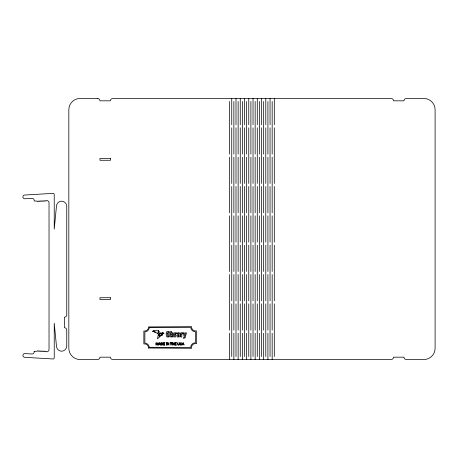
<?xml version="1.0" encoding="UTF-8"?>
<svg xmlns="http://www.w3.org/2000/svg" width="458" height="458" viewBox="0 0 458 458"><rect width="100%" height="100%" fill="white"/><g stroke="black" fill="none" stroke-linecap="round" stroke-linejoin="round"><path stroke-width="0.69" d="M156.235 343.197L157.209 345.086L157.884 343.122L157.873 345.086L158.176 345.086L158.176 342.756L157.729 342.756L157.06 344.731L156.39 342.756L155.943 342.756L155.943 345.086L156.247 345.086L156.235 343.122M274.302 98.459L274.302 124.794M274.302 127.793L274.302 183.481M274.302 186.48L274.302 242.167M274.302 245.167L274.302 300.854M274.302 303.854L274.302 356.542M272.172 101.458L272.172 154.14M272.172 157.14L272.172 212.827M272.172 215.827L272.172 271.514M272.172 274.514L272.172 330.201M272.172 333.201L272.172 359.541M270.048 98.459L270.048 124.794M270.048 127.793L270.048 183.481M270.048 186.48L270.048 242.167M270.048 245.167L270.048 300.854M270.048 303.854L270.048 356.542M267.919 101.458L267.919 154.14M267.919 157.14L267.919 212.827M267.919 215.827L267.919 271.514M267.919 274.514L267.919 330.201M267.919 333.201L267.919 359.541M265.789 98.459L265.789 124.794M265.789 127.793L265.789 183.481M265.789 186.48L265.789 242.167M265.789 245.167L265.789 300.854M265.789 303.854L265.789 356.542M263.665 101.458L263.665 154.14M263.665 157.14L263.665 212.827M263.665 215.827L263.665 271.514M263.665 274.514L263.665 330.201M263.665 333.201L263.665 359.541M261.535 98.459L261.535 124.794M261.535 127.793L261.535 183.481M261.535 186.48L261.535 242.167M261.535 245.167L261.535 300.854M261.535 303.854L261.535 356.542M259.411 101.458L259.411 154.14M259.411 157.14L259.411 212.827M259.411 215.827L259.411 271.514M259.411 274.514L259.411 330.201M259.411 333.201L259.411 359.541M257.281 98.459L257.281 124.794M257.281 127.793L257.281 183.481M257.281 186.48L257.281 242.167M257.281 245.167L257.281 300.854M257.281 303.854L257.281 356.542M255.152 101.458L255.152 154.14M255.152 157.14L255.152 212.827M255.152 215.827L255.152 271.514M255.152 274.514L255.152 330.201M255.152 333.201L255.152 359.541M253.028 98.459L253.028 124.794M253.028 127.793L253.028 183.481M253.028 186.48L253.028 242.167M253.028 245.167L253.028 300.854M253.028 303.854L253.028 356.542M250.898 101.458L250.898 154.14M250.898 157.14L250.898 212.827M250.898 215.827L250.898 271.514M250.898 274.514L250.898 330.201M250.898 333.201L250.898 359.541M248.768 98.459L248.768 124.794M248.768 127.793L248.768 183.481M248.768 186.48L248.768 242.167M248.768 245.167L248.768 300.854M248.768 303.854L248.768 356.542M246.644 101.458L246.644 154.14M246.644 157.14L246.644 212.827M246.644 215.827L246.644 271.514M246.644 274.514L246.644 330.201M246.644 333.201L246.644 359.541M244.515 98.459L244.515 124.794M244.515 127.793L244.515 183.481M244.515 186.48L244.515 242.167M244.515 245.167L244.515 300.854M244.515 303.854L244.515 356.542M242.385 101.458L242.385 154.14M242.385 157.14L242.385 212.827M242.385 215.827L242.385 271.514M242.385 274.514L242.385 330.201M242.385 333.201L242.385 359.541M240.261 98.459L240.261 124.794M240.261 127.793L240.261 183.481M240.261 186.48L240.261 242.167M240.261 245.167L240.261 300.854M240.261 303.854L240.261 356.542M238.131 101.458L238.131 154.14M238.131 157.14L238.131 212.827M238.131 215.827L238.131 271.514M238.131 274.514L238.131 330.201M238.131 333.201L238.131 359.541M236.002 98.459L236.002 124.794M236.002 127.793L236.002 183.481M236.002 186.48L236.002 242.167M236.002 245.167L236.002 300.854M236.002 303.854L236.002 356.542M233.878 101.458L233.878 154.14M233.878 157.14L233.878 212.827M233.878 215.827L233.878 271.514M233.878 274.514L233.878 330.201M233.878 333.201L233.878 359.541M231.748 98.459L231.748 124.794M231.748 127.793L231.748 183.481M231.748 186.48L231.748 242.167M231.748 245.167L231.748 300.854M231.748 303.854L231.748 356.542M229.618 101.458L229.618 154.14M229.618 157.14L229.618 212.827M229.618 215.827L229.618 271.514M229.618 274.514L229.618 330.201M229.618 333.201L229.618 359.541M166.157 333.916L166.58 336.475A1.34 1.34 0 0 0 167.136 336.939L168.945 336.939A1.34 1.34 0 0 0 169.506 336.475L169.924 334.225L169.5 331.976A1.34 1.34 0 0 0 168.945 331.512L167.136 331.512A1.34 1.34 0 0 0 166.575 331.976L166.157 333.916M167.279 333.71C168.515 342.767 169.809 327.069 167.279 333.71M171.63 334.586C172.534 340.563 173.479 330.103 171.63 334.586M173.817 334.907L173.33 336.813A0.945 0.945 0 0 1 172.981 337.031L171.59 336.55L171.578 336.991L170.553 336.991L170.553 331.455L171.624 331.455L171.624 333.206L171.916 332.903A0.91 0.91 0 0 1 172.26 332.743L172.981 332.783A0.945 0.945 0 0 1 173.33 332.995L173.817 334.907M176.88 335.766L177.16 336.796A0.859 0.859 0 0 0 177.509 337.042C179.96 336.785 180.944 337.243 179.839 333.258A0.836 0.836 0 0 0 179.616 332.989L178.901 332.737A3.532 3.532 0 0 0 178.322 332.714L177.435 332.995A1.008 1.008 0 0 0 177.183 333.275C175.752 334.621 182.393 332.462 177.194 334.964A0.905 0.905 0 0 0 177.011 335.204L176.88 335.766M179.215 344.193C178.935 345.922 176.88 343.838 178.019 342.756L177.698 342.756L177.87 344.828A0.704 0.704 0 0 0 178.122 345.046L179.112 345.046A0.704 0.704 0 0 0 179.359 344.828L179.536 342.756L179.215 342.756L179.215 344.193M175.506 334.386L175.5 336.991L174.429 336.991L174.429 332.823L175.454 332.823L175.454 333.378L175.866 332.892A0.916 0.916 0 0 1 176.273 332.726C177.154 332.846 176.611 333.968 175.815 333.859A0.641 0.641 0 0 0 175.569 334.134L175.506 334.386M181.82 334.386L181.815 336.991L180.744 336.991L180.744 332.823L181.769 332.823L181.769 333.378L182.181 332.892A0.916 0.916 0 0 1 182.582 332.726C183.463 332.846 182.925 333.968 182.129 333.859A0.641 0.641 0 0 0 181.883 334.134L181.82 334.386M178.958 335.731L178.923 335.96A0.59 0.59 0 0 1 178.637 336.286A0.727 0.727 0 0 1 178.299 336.372C176.868 335.88 179.536 333.934 178.958 335.731M162.75 343.884L162.464 344.788A0.801 0.801 0 0 1 162.166 345.011L160.821 345.086L160.821 342.756L162.098 342.807A0.859 0.859 0 0 1 162.447 343.019L162.75 343.884M162.43 343.947L162.132 344.697L161.142 344.822L161.142 343.025L162.155 343.162L162.43 343.947M34.195 351.332L34.115 352.448A2.101 2.101 0 0 1 31.968 353.982L24.778 353.565A1.878 1.878 0 0 0 22.9 355.442A1.878 1.878 0 0 0 24.778 357.32L52.985 358.969A1.179 1.179 0 0 0 54.233 357.79L54.233 323.256L56.494 346.454A5.25 5.25 0 0 0 61.292 351.177L61.956 351.177A5.25 5.25 0 0 0 66.754 345.945L66.754 330.069A2.364 2.364 0 0 0 64.389 327.71L64.389 317.205A2.364 2.364 0 0 0 66.754 314.841L66.754 206.415A5.25 5.25 0 0 0 61.939 201.182L61.292 201.165A5.25 5.25 0 0 0 56.494 205.888L54.233 229.086L54.233 194.553A1.179 1.179 0 0 0 53.025 193.373L24.778 195.022A1.878 1.878 0 0 0 22.9 196.9A1.878 1.878 0 0 0 24.778 198.778L31.968 198.36A2.101 2.101 0 0 1 34.184 200.266L34.195 201.01L37.024 201.073L37.648 201.629L38.203 201.005L38.827 201.56L39.382 200.936L40.006 201.491L40.562 200.867L41.186 201.423L41.741 200.799L42.365 201.354L42.92 200.73L43.544 201.285L44.1 200.661L44.724 201.217L45.279 200.593L45.909 201.148L46.527 200.518A2.364 2.364 0 0 1 49.029 202.877L49.029 349.465A2.364 2.364 0 0 1 46.527 351.824L45.909 351.194L45.279 351.75L44.724 351.126L44.1 351.681L43.544 351.057L42.92 351.612L42.365 350.988L41.741 351.544L41.186 350.92L40.562 351.475L40.006 350.851L39.382 351.406L38.827 350.782L38.203 351.338L37.648 350.714L37.024 351.269L34.195 351.332M149.319 327.487L149.308 327.676A4.7 4.7 0 0 1 144.865 331.89L144.865 343.059A4.7 4.7 0 0 1 149.302 347.284L190.683 347.473A4.706 4.706 0 0 1 195.389 342.761L195.474 331.787A4.7 4.7 0 0 1 190.786 327.562L149.319 327.487M181.42 344.49C181.082 345.71 179.708 343.838 179.931 344.679A0.733 0.733 0 0 0 180.326 345.074L181.511 344.943A0.607 0.607 0 0 0 181.689 344.697L181.717 344.616A0.79 0.79 0 0 0 181.729 344.359C179.662 343.374 180.692 342.905 181.626 343.185A0.63 0.63 0 0 0 181.408 342.882L180.223 342.859A0.647 0.647 0 0 0 179.96 343.265A0.773 0.773 0 0 0 179.954 343.489L181.42 344.49M148.495 348.028L191.599 348.286A3.882 3.882 0 0 1 195.658 343.603A3.744 3.744 0 0 1 196.442 343.735L196.442 330.836A3.882 3.882 0 0 1 191.61 326.657L148.495 326.92A3.887 3.887 0 0 1 143.852 330.997L143.852 343.958A3.893 3.893 0 0 1 148.506 348.028M184.316 336.991C184.368 337.924 182.874 337.197 183.463 338.359L185.095 337.867L186.509 332.823L185.444 332.823L184.883 335.703L184.259 332.823L183.148 332.823L184.316 336.991M158.399 330.842L157.77 333.802L153.064 330.384L158.399 330.842M158.634 330.962L157.981 333.956L158.445 334.231L160.644 333.224L158.634 330.962M158.319 334.769L157.426 338.851L160.014 336.521L159.584 336.773L158.319 334.769M163.082 332.92L162.922 333.533L164.05 333.773L163.082 332.92M162.922 332.823L162.407 334.626L161.044 333.304L162.309 332.623L162.922 332.823M159.51 343.105L159.132 344.13L159.853 344.13L159.51 343.105M183.091 343.105L182.719 344.13L183.44 344.13L183.091 343.105M159.041 344.393L158.462 345.086L159.344 342.756L159.705 342.756L160.546 345.086L159.962 344.393L159.041 344.393M182.627 344.393L182.049 345.086L182.931 342.756L183.292 342.756L184.127 345.086L183.549 344.393L182.627 344.393M162.298 334.993L159.67 336.435L158.468 334.569L160.019 335.485L162.298 334.993M160.861 333.418L158.737 334.403L160.117 335.164L162.132 334.758L160.861 333.418M97.594 98.459L80.076 98.459A11.255 11.255 0 0 0 68.826 109.714L68.826 348.286A11.255 11.255 0 0 0 80.076 359.541L97.594 359.541A2.364 2.364 0 0 0 99.953 357.177L110.458 357.177A2.364 2.364 0 0 0 112.823 359.541L391.103 359.541A2.364 2.364 0 0 0 393.462 357.177L403.967 357.177A2.364 2.364 0 0 0 406.332 359.541L423.845 359.541A11.255 11.255 0 0 0 435.1 348.286L435.1 109.714A11.255 11.255 0 0 0 423.845 98.459L406.332 98.459A2.364 2.364 0 0 0 403.967 100.823L393.462 100.823A2.364 2.364 0 0 0 391.103 98.459L112.823 98.459A2.364 2.364 0 0 0 110.458 100.823L99.953 100.823A2.364 2.364 0 0 0 97.594 98.459M110.458 158.479L99.953 158.479L99.953 160.277L110.458 160.277L110.458 158.479M110.458 297.723L99.953 297.723L99.953 299.521L110.458 299.521L110.458 297.723M164.823 342.756L163.128 342.756L163.128 345.086L164.851 345.086L163.432 344.811L163.432 344.015L164.725 344.015L163.432 343.746L163.432 343.042L164.823 342.756M166.626 342.756L166.317 342.756L166.317 345.086L166.626 345.086L166.626 342.756M167.468 342.756L167.101 342.756L167.101 345.086L167.393 345.086L167.393 343.202L168.95 345.086L168.95 342.756L168.647 342.756L168.647 344.651L167.468 342.756M171.945 342.756L170.05 342.756L170.834 343.031L170.834 345.086L171.149 345.086L171.149 343.031L171.945 342.756M172.569 342.756L172.254 342.756L172.254 345.086L172.569 345.086L172.569 343.998L173.782 343.998L173.782 345.086L174.103 345.086L174.103 342.756L173.782 342.756L173.782 343.723L172.569 343.723L172.569 342.756M176.399 342.756L174.704 342.756L174.704 345.086L176.427 345.086L175.008 344.811L175.008 344.015L176.301 344.015L175.008 343.746L175.008 343.042L176.399 342.756M153.962 331.403L152.485 331.283L155.256 332.279L153.962 331.403"/></g></svg>
